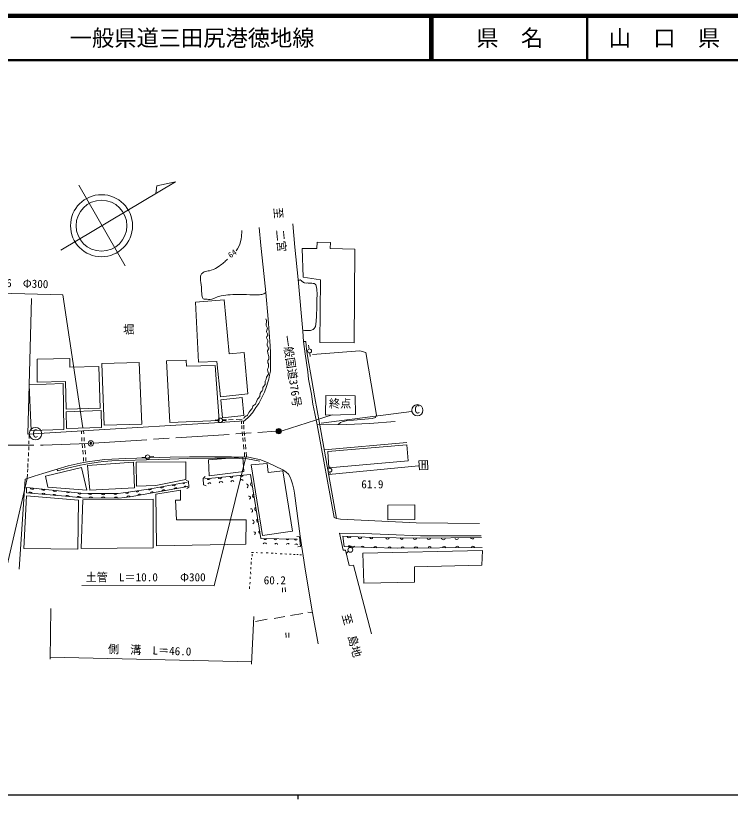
# Model space of a CAD drawing. Units: millimetres on the paper, with parts at other scales. Extents: x 40 to 680, y 20 to 380.
# Drawn here: x 204.6 to 365.2, y 204 to 380 of the extents above; entities that cross this region are included whole.
import ezdxf
from ezdxf.enums import TextEntityAlignment as Align

# ---------------------------------------------------------------- set-up
doc = ezdxf.new("R2010")
doc.units = ezdxf.units.MM
doc.header["$PDMODE"] = 32
doc.header["$PDSIZE"] = 0.5
doc.linetypes.add('CHAIN', pattern=[18.5, 12, -1.5, 3.5, -1.5])
for name, color, linetype, lineweight in [('M-BGD', 7, 'Continuous', 13), ('M-BGD-EXST', 7, 'Continuous', 25), ('M-BMK', 2, 'CHAIN', 13), ('M-BMK-SRVR', 3, 'Continuous', 13), ('M-STR-HTXT', 7, 'Continuous', 13), ('M-TTL', 2, 'Continuous', 140), ('M-TTL-LINE', 7, 'Continuous', 50)]:
    doc.layers.add(name, color=color, linetype=linetype, lineweight=lineweight)
for name, color, linetype in [('M-BGD-HTXT', 7, 'Continuous'), ('M-BGD-RSTR', 6, 'Continuous'), ('M-BMK-HTXT', 7, 'Continuous'), ('M-TTL-TXT', 7, 'Continuous')]:
    doc.layers.add(name, color=color, linetype=linetype)
doc.styles.add('ＭＳ ゴシック', font='')
doc.styles.get('ＭＳ ゴシック').set_extended_font_data('MS Gothic')

msp = doc.modelspace()

# ---------------------------------------------------------------- hatches: boundary and pattern name
at = {"layer": 'M-BMK-SRVR'}
msp.add_hatch(color=256, dxfattribs=at).paths.add_polyline_path([(264.313, 286.69, -1), (263.113, 286.69, -0.41421), (263.713, 287.29, -0.41421)])

# ---------------------------------------------------------------- linework, layer by layer
at = {"layer": 'M-BGD'}
for p, q in [((270.41, 306.03), (270.545, 305.138)), ((270.68, 304.251), (270.803, 303.444)), ((273.255, 288.478), (293.52, 291.137)), ((250.082, 289.176), (249.389, 289.22)), ((251.014, 289.194), (251.969, 289.219)), ((251.102, 289.081), (251.901, 289.029)), ((252.446, 289.245), (253.476, 289.27)), ((254.104, 289.295), (255.486, 289.37)), ((255.315, 288.951), (255.33, 288.301)), ((255.773, 288.979), (255.817, 288.345)), ((264.492, 286.79), (275.685, 290.316)), ((255.389, 287.961), (255.419, 287.178)), ((255.847, 288.05), (255.862, 287.163)), ((207.638, 286.029), (207.594, 285.045)), ((219.363, 286.767), (219.364, 286.08)), ((219.452, 285.297), (219.482, 284.455)), ((219.867, 286.799), (219.925, 286.11)), ((219.955, 285.282), (219.999, 284.455)), ((255.522, 286.513), (255.581, 285.626)), ((255.655, 285.183), (255.729, 284.37)), ((255.921, 286.602), (255.995, 285.685)), ((256.054, 285.242), (256.128, 284.355)), ((207.568, 284.518), (207.543, 283.839)), ((219.541, 283.864), (219.6, 282.977)), ((220.088, 283.923), (220.132, 282.977)), ((255.803, 283.676), (255.832, 282.627)), ((256.231, 283.691), (256.305, 282.641)), ((273.954, 282.455), (292.501, 284.13)), ((207.493, 281.93), (207.468, 281.076)), ((207.543, 283.211), (207.543, 282.408)), ((219.674, 282.386), (219.733, 281.5)), ((220.221, 282.401), (220.309, 281.544)), ((255.98, 281.888), (256.039, 281.046)), ((256.394, 281.932), (256.468, 281.06)), ((207.393, 280.574), (207.418, 279.845)), ((219.807, 280.79), (219.851, 279.919)), ((220.339, 280.805), (220.369, 279.933)), ((239.248, 280.399), (226.225, 279.996)), ((233.753, 280.818), (232.953, 280.776)), ((234.706, 280.912), (235.618, 280.987)), ((256.039, 281.046), (256.061, 280.861)), ((256.468, 281.06), (256.476, 280.848)), ((207.311, 278.192), (207.276, 277.462)), ((207.342, 279.393), (207.317, 278.539)), ((274.941, 276.953), (295.121, 278.871)), ((207.235, 277), (207.195, 276.042)), ((275.212, 277.505), (275.227, 277.033)), ((206.754, 275.899), (205.406, 255.664)), ((280.203, 260.375), (280.741, 260.87)), ((257.622, 259.455), (258.024, 259.43)), ((257.698, 258.601), (257.723, 259.028)), ((258.602, 259.405), (258.954, 259.38)), ((259.682, 259.38), (260.059, 259.355)), ((260.863, 259.355), (261.34, 259.355)), ((262.019, 259.279), (262.471, 259.254)), ((262.898, 259.254), (263.275, 259.204)), ((264.003, 259.154), (264.455, 259.154)), ((265.083, 259.129), (265.51, 259.078)), ((266.113, 259.078), (266.49, 259.028)), ((267.017, 258.978), (267.419, 259.003)), ((267.771, 258.953), (268.098, 258.953)), ((268.474, 258.928), (268.851, 258.878)), ((279.357, 259.721), (278.866, 259.243)), ((257.522, 256.767), (257.547, 257.37)), ((257.572, 257.873), (257.597, 258.199)), ((257.422, 255.712), (257.472, 256.165)), ((257.296, 253.552), (257.271, 253.979)), ((257.422, 254.582), (257.396, 255.084)), ((257.17, 251.266), (257.17, 251.768)), ((257.246, 252.346), (257.271, 252.798)), ((264.529, 251.462), (264.529, 250.519)), ((265.162, 251.561), (265.238, 250.582)), ((262.665, 244.618), (265.061, 245.054)), ((266.368, 245.272), (269.127, 245.707)), ((270.215, 245.998), (271.293, 245.916)), ((258.455, 243.965), (261.141, 244.473)), ((265.336, 241.395), (265.361, 240.314)), ((265.939, 241.369), (265.939, 240.314))]:
    msp.add_line(p, q, dxfattribs=at)
for points in [[(266.851, 333.27), (267.321, 327.975), (268.047, 320.715), (269.117, 309.118), (269.253, 306.788), (269.661, 304.02), (269.912, 302.01), (270.222, 300.001), (270.429, 298.375), (271.033, 294.996), (271.402, 292.779), (271.831, 290.637), (272.319, 288.125), (276.178, 267.293), (276.717, 267.05), (277.595, 266.928)], [(208.113, 316.516), (207.312, 286.008), (220.877, 286.862), (250.473, 288.65), (255.982, 288.992), (257.075, 289.998), (257.828, 290.802), (258.582, 291.982), (259.235, 292.887), (259.863, 294.093), (260.491, 295.449), (260.968, 296.73), (261.27, 297.66), (261.445, 298.363), (261.646, 299.267), (261.822, 300.197), (261.853, 304.243), (261.809, 305.854), (261.296, 311.863), (260.784, 317.799), (260.229, 323.521), (259.716, 328.389), (259.332, 332.404)], [(255.862, 289.552), (255.922, 289.759), (256.069, 289.921), (256.247, 290.04), (256.513, 290.143), (256.69, 290.276), (256.867, 290.586), (257.015, 290.911), (257.178, 291.163), (257.37, 291.355), (257.547, 291.517), (257.71, 291.754), (257.842, 292.064), (257.887, 292.33), (258.049, 292.478), (258.286, 292.625), (258.448, 292.773), (258.567, 292.965), (258.611, 293.128), (258.803, 293.527), (258.951, 293.896), (259.143, 294.133), (259.305, 294.295), (259.453, 294.473), (259.483, 294.635), (259.542, 295.108), (259.76, 295.509), (259.996, 295.731), (260.1, 296.026), (260.129, 296.292), (260.129, 296.499), (260.277, 296.75), (260.395, 296.883), (260.528, 297.016), (260.632, 297.164), (260.676, 297.46), (260.646, 297.726), (260.646, 297.932), (260.892, 298.35), (260.968, 298.802), (261.093, 299.053), (261.369, 299.48), (261.344, 299.932), (261.244, 300.183), (261.194, 300.46), (261.269, 300.736), (261.369, 301.037), (261.437, 301.281), (261.423, 301.798), (261.275, 302.005), (261.26, 302.523), (261.452, 302.818), (261.511, 303.439), (261.231, 304.207), (261.186, 304.695), (261.437, 305.108), (261.364, 305.478), (261.098, 305.995), (261.127, 306.394), (261.245, 306.645), (261.26, 307.074), (260.95, 307.665), (261.038, 307.96), (261.231, 308.182), (261.205, 308.55), (260.962, 309.011), (261.031, 309.332), (261.144, 309.811), (260.884, 310.393), (260.858, 310.88), (260.971, 311.114), (260.988, 311.505), (260.779, 311.94)], [(276.717, 267.05), (272.869, 288.505), (271.787, 294.177), (271.033, 298.548), (270.229, 303.145), (269.953, 305.054), (269.784, 306.798), (269.253, 306.788)], [(271.262, 303.939), (281.934, 304.737), (283.314, 304.374), (285.661, 290.269), (285.46, 289.766), (284.681, 289.54), (280.511, 289.163), (279.155, 289.063), (277.974, 288.812), (277.547, 288.611), (277.096, 288.169)], [(272.319, 288.125), (279.024, 288.186), (284.123, 288.413), (289.851, 288.865)], [(220.73, 279.806), (222.871, 280.114), (224.659, 280.321), (226.195, 280.409)], [(226.225, 279.996), (224.378, 279.848), (223.137, 279.73), (220.789, 279.348)], [(226.195, 280.409), (229.374, 280.562), (239.309, 280.872)], [(239.248, 280.399), (243.311, 280.511), (249.311, 280.624), (253.223, 280.624), (256.668, 280.502), (259.441, 279.911)], [(239.309, 280.872), (243.665, 280.956), (253.093, 280.956)], [(253.093, 280.956), (256.937, 280.834), (257.956, 280.656), (259.035, 280.42), (259.715, 280.213), (261.311, 279.548)], [(206.754, 275.899), (208.749, 276.544), (210.708, 277.197), (213.898, 278.152), (216.385, 278.876), (219.104, 279.496), (220.73, 279.806)], [(220.789, 279.348), (219.134, 279.053), (216.518, 278.477), (213.977, 277.753), (213.898, 278.152)], [(261.311, 279.548), (264.607, 277.98), (265.39, 277.493), (265.892, 276.99), (266.247, 276.385), (266.527, 275.72), (266.823, 274.863), (267.089, 273.651), (267.252, 272.735), (268.557, 263.131)], [(275.196, 278.37), (275.192, 278.471), (275.191, 278.71)], [(247.201, 276.515), (246.699, 276.063), (246.774, 274.606), (247.377, 274.38)], [(247.098, 275.972), (257.347, 276.927), (259.715, 262.568), (267.872, 262.44)], [(227.635, 272.675), (229.843, 272.948), (234.892, 273.752), (243.157, 275.209)], [(242.931, 275.611), (243.433, 275.435), (243.509, 274.103), (243.031, 273.827)], [(207.061, 274.057), (207.036, 272.851), (212.362, 272.373), (216.632, 271.997), (219.571, 271.745), (227.811, 271.67)], [(227.635, 272.675), (220.827, 272.675), (219.22, 272.775), (207.061, 274.057)], [(243.258, 274.254), (230.321, 271.968), (227.811, 271.67)], [(277.595, 266.928), (294.599, 266.089), (308.838, 265.915)], [(267.749, 262.998), (268.38, 262.976), (268.563, 260.751), (267.998, 260.733)], [(268.557, 263.131), (269.729, 255.252), (271.293, 245.916), (272.574, 238.912)], [(309.207, 263.18), (295.542, 263.18), (288.282, 263.507), (282.856, 263.733), (277.354, 263.808), (278.183, 259.99), (278.686, 259.99), (279.515, 256.549), (280.52, 256.599), (284.57, 241.155)], [(309.254, 262.793), (295.413, 262.643), (284.837, 262.768), (278.105, 263.07), (278.432, 260.759), (284.536, 260.533), (290.339, 260.407), (309.405, 260.558)]]:
    msp.add_lwpolyline(points, dxfattribs=at)
for points in [[(268.945, 327.719), (272.276, 327.676), (272.362, 329.128), (275.351, 329.042), (275.266, 327.719), (280.817, 327.591), (280.689, 306.495), (272.917, 306.58), (273.088, 320.672), (269.202, 321.27)], [(244.971, 315.675), (251.419, 316.145), (252.572, 304.017), (255.903, 304.359), (256.757, 295.092), (250.65, 294.366), (249.796, 302.352), (245.697, 302.181)], [(209.411, 302.837), (216.796, 303.012), (216.796, 301.078), (223.277, 301.229), (223.579, 291.859), (215.942, 291.633), (215.766, 297.838), (209.386, 297.712)], [(223.918, 301.897), (232.308, 302.123), (232.936, 288.257), (224.496, 288.056)], [(238.513, 302.49), (242.909, 302.64), (243.009, 301.259), (249.39, 301.46), (250.294, 289.075), (239.216, 288.623)], [(207.602, 297.077), (215.236, 297.374), (215.387, 287.074), (208.052, 286.798)], [(250.674, 293.753), (255.457, 294.266), (255.841, 290.166), (251.101, 289.696)], [(274.324, 294.686), (280.9, 294.601), (280.943, 290.416), (274.196, 290.288)], [(215.959, 291.058), (223.775, 291.295), (223.849, 287.541), (216.018, 287.305)], [(274.766, 282.12), (292.476, 283.602), (292.777, 280.035), (274.992, 278.453)], [(247.907, 280.246), (255.652, 280.875), (255.857, 277.631), (248.055, 276.67)], [(295.165, 280.035), (297.139, 280.087), (297.199, 278.044), (295.339, 278.018)], [(211.332, 276.543), (219.42, 278.553), (220.601, 273.454), (211.834, 274.082)], [(220.752, 278.98), (231.101, 279.734), (231.277, 273.956), (221.254, 273.403)], [(231.702, 279.755), (242.805, 279.831), (242.805, 275.837), (236.073, 274.48), (231.752, 274.355)], [(257.478, 279.13), (261.106, 279.409), (261.342, 277.385), (264.608, 277.74), (266.773, 264.209), (260.066, 263.229)], [(236.125, 272.507), (241.651, 273.462), (241.626, 271.151), (240.496, 271.176), (240.697, 266.755), (256.397, 266.755), (256.347, 261.279), (236.225, 260.927)], [(207.056, 272.197), (218.714, 271.214), (218.544, 260.197), (206.458, 260.367)], [(219.654, 271.3), (235.497, 271.385), (235.497, 260.453), (219.312, 260.367)], [(288.24, 270.085), (294.294, 270.135), (294.268, 266.819), (288.24, 266.794)], [(282.579, 259.287), (309.483, 259.915), (309.333, 256.624), (294.235, 256.247), (294.235, 252.755), (282.856, 252.529)]]:
    msp.add_lwpolyline(points, close=True, dxfattribs=at)
for centre, radius in [((270.628, 304.697), 0.449), ((294.852, 291.389), 1.27), ((250.591, 289.123), 0.512), ((209.051, 286.118), 1.416), ((234.229, 280.869), 0.479), ((275.212, 277.938), 0.433), ((279.795, 260.028), 0.535)]:
    msp.add_circle(centre, radius, dxfattribs=at)
for centre, radius, start, end in [((250.488, 276.407), 0.405, 202.35754, 348.2845), ((253.082, 276.559), 0.332, 190.38329, 0.25875), ((255.341, 276.866), 0.352, 206.17902, 344.46302), ((240.1, 274.895), 0.466, 218.46434, 341.53175), ((242.348, 275.156), 0.288, 207.8974, 352.09869), ((247.952, 276.204), 0.396, 207.83129, 342.81075), ((248.136, 274.711), 0.38, 30.65266, 160.01537), ((250.775, 274.922), 0.461, 30.68991, 159.97813), ((253.297, 275.263), 0.346, 25.27772, 168.40782), ((255.394, 275.396), 0.403, 30.88389, 160.00263), ((256.319, 274.348), 0.507, 309.19101, 77.07704), ((257.825, 274.765), 0.462, 114.36907, 264.36176), ((207.901, 272.555), 0.455, 23.37616, 146.38121), ((208.292, 274.043), 0.421, 189.92817, 338.04149), ((210.799, 273.808), 0.395, 195.5001, 332.46956), ((213.467, 273.649), 0.495, 206.46908, 321.50058), ((216.385, 273.262), 0.422, 200.24187, 327.72779), ((218.975, 272.968), 0.41, 197.84023, 330.86994), ((229.566, 273.118), 0.42, 216.00285, 338.71284), ((231.976, 273.355), 0.314, 201.37675, 356.71485), ((234.712, 273.884), 0.382, 213.61381, 345.00253), ((235.211, 272.736), 0.332, 26.55917, 173.48218), ((237.444, 274.302), 0.36, 205.8778, 354.11829), ((237.802, 273.15), 0.354, 32.90085, 167.14049), ((240.58, 273.647), 0.35, 32.18039, 167.86096), ((242.662, 274.043), 0.313, 29.44357, 170.59778), ((210.84, 272.354), 0.402, 17.58059, 152.17678), ((213.272, 272.047), 0.449, 28.16261, 141.75248), ((216.225, 271.815), 0.446, 24.08428, 145.83082), ((218.726, 271.596), 0.449, 24.61104, 145.61855), ((221.338, 272.857), 0.423, 205.44349, 334.55651), ((221.492, 271.535), 0.405, 27.90596, 151.04598), ((224.276, 272.799), 0.394, 198.31896, 341.68104), ((224.265, 271.507), 0.407, 28.28265, 150.66928), ((226.997, 272.823), 0.382, 202.80099, 337.19901), ((227.139, 271.507), 0.386, 25.38124, 153.5707), ((229.981, 271.728), 0.416, 35.25308, 158.29135), ((232.33, 272.242), 0.324, 24.26815, 175.7732), ((256.999, 271.755), 0.351, 283.65929, 105.58246), ((258.253, 272.163), 0.449, 114.73091, 263.99992), ((258.737, 269.196), 0.444, 114.14747, 264.58336), ((257.422, 268.849), 0.417, 290.7582, 102.25052), ((257.692, 266.289), 0.49, 297.87694, 78.38327), ((259.195, 266.629), 0.429, 119.55494, 259.17589), ((258.162, 263.755), 0.303, 287.05423, 96.21304), ((259.505, 264.016), 0.307, 104.74512, 273.98571), ((260.639, 262.635), 0.311, 194.17553, 344.02475), ((262.998, 262.563), 0.299, 187.99846, 350.20182), ((265.677, 262.554), 0.285, 195.26779, 342.93249), ((267.568, 262.547), 0.321, 197.54821, 340.65207), ((279.484, 263.105), 0.405, 191.32733, 343.54513), ((281.96, 262.886), 0.361, 175.6009, 359.27156), ((284.513, 262.842), 0.333, 187.59582, 347.27664), ((288.152, 262.801), 0.384, 190.1747, 348.46442), ((291.358, 262.725), 0.335, 185.17165, 353.46746), ((294.313, 262.68), 0.348, 183.22254, 355.41658), ((297.407, 262.756), 0.395, 194.06307, 347.1847), ((300.701, 262.737), 0.438, 185.49208, 355.75569), ((303.686, 262.755), 0.407, 183.7377, 357.51007), ((307.344, 263.091), 0.636, 210.63105, 254.19832), ((307.271, 262.818), 0.354, 253.57272, 353.07037), ((260.571, 261.155), 0.42, 30.04578, 144.29997), ((263.141, 261.21), 0.315, 4.62202, 159.11778), ((265.753, 261.169), 0.303, 21.15974, 170.76924), ((267.598, 261.078), 0.305, 18.43241, 154.52468), ((279.649, 260.55), 0.412, 21.29671, 154.4611), ((282.576, 260.516), 0.359, 12.31224, 163.44557), ((285.407, 260.373), 0.382, 20.35814, 157.16191), ((288.622, 260.365), 0.342, 12.09285, 165.4272), ((291.587, 260.383), 0.342, 6.1978, 174.70804), ((294.529, 260.212), 0.499, 27.72855, 153.1773), ((297.616, 260.471), 0.31, 359.34187, 181.56397), ((300.858, 260.412), 0.392, 11.98004, 168.9258), ((303.851, 260.409), 0.434, 14.46389, 166.44195), ((307.35, 260.528), 0.318, 2.88474, 178.02111)]:
    msp.add_arc(centre, radius, start, end, dxfattribs=at)
for points, knots in [([(255.377, 331.737), (255.394, 330.9), (255.38, 330.593), (255.25, 329.876), (255.083, 328.948), (254.952, 328.39), (254.43, 327.605), (254.336, 327.463), (254.244, 327.337), (254.152, 327.221)], [0, 0, 0, 0, 1, 1, 1, 2, 2, 2, 3, 3, 3, 3]), ([(252.184, 325.312), (251.598, 324.743), (251.149, 324.314), (250.361, 323.788), (249.678, 323.331), (249.28, 323.065), (248.5, 322.81), (248.022, 322.654), (247.714, 322.719), (247.238, 322.557), (246.85, 322.425), (246.603, 322.316), (246.355, 321.99), (246.224, 321.818), (246.161, 321.698), (246.134, 321.485), (246.04, 320.737), (246.237, 320.313), (246.292, 319.561), (246.347, 318.797), (246.308, 318.362), (246.418, 317.605), (246.486, 317.137), (246.377, 316.743), (246.737, 316.436), (246.874, 316.32), (247.006, 316.345), (247.185, 316.334), (247.776, 316.297), (248.13, 316.193), (248.7, 316.352), (249.007, 316.438), (249.157, 316.551), (249.457, 316.661), (249.975, 316.85), (250.261, 316.983), (250.803, 317.091), (251.57, 317.243), (252.012, 317.274), (252.793, 317.324), (253.643, 317.379), (254.12, 317.383), (254.971, 317.39), (256.147, 317.399), (256.805, 317.334), (257.981, 317.324), (258.539, 317.32), (258.854, 317.294), (259.411, 317.334), (259.794, 317.361), (260.03, 317.366), (260.373, 317.539), (260.543, 317.625), (260.617, 317.665), (260.784, 317.799)], [0, 0, 0, 0, 1, 1, 1, 2, 2, 2, 3, 3, 3, 4, 4, 4, 5, 5, 5, 6, 6, 6, 7, 7, 7, 8, 8, 8, 9, 9, 9, 10, 10, 10, 11, 11, 11, 12, 12, 12, 13, 13, 13, 14, 14, 14, 15, 15, 15, 16, 16, 16, 17, 17, 17, 18, 18, 18, 18]), ([(268.07, 320.462), (268.218, 320.575), (268.34, 320.658), (268.534, 320.644), (268.756, 320.627), (268.806, 320.427), (268.992, 320.307), (269.222, 320.16), (269.333, 320.017), (269.6, 319.962), (269.779, 319.925), (269.885, 319.966), (270.067, 319.962), (270.382, 319.954), (270.557, 319.936), (270.871, 319.915), (271.105, 319.899), (271.241, 319.92), (271.469, 319.868), (271.639, 319.83), (271.767, 319.843), (271.89, 319.719), (272.013, 319.594), (272.034, 319.483), (272.086, 319.317), (272.268, 318.735), (272.266, 318.381), (272.32, 317.775), (272.372, 317.181), (272.279, 316.846), (272.264, 316.251), (272.244, 315.466), (272.27, 315.026), (272.245, 314.242), (272.203, 312.903), (272.204, 312.148), (272.03, 310.821), (271.986, 310.481), (272.033, 310.252), (271.853, 309.961), (271.726, 309.757), (271.615, 309.661), (271.413, 309.531), (271.154, 309.363), (270.972, 309.312), (270.666, 309.269), (270.343, 309.224), (270.158, 309.326), (269.834, 309.306), (269.548, 309.289), (269.439, 309.27), (269.11, 309.202)], [0, 0, 0, 0, 1, 1, 1, 2, 2, 2, 3, 3, 3, 4, 4, 4, 5, 5, 5, 6, 6, 6, 7, 7, 7, 8, 8, 8, 9, 9, 9, 10, 10, 10, 11, 11, 11, 12, 12, 12, 13, 13, 13, 14, 14, 14, 15, 15, 15, 16, 16, 16, 17, 17, 17, 17])]:
    msp.add_open_spline(points, degree=3, knots=knots, dxfattribs=at)
at = {"layer": 'M-BGD-EXST'}
for p, q in [((40, 205), (579, 205)), ((268, 205), (268, 204))]:
    msp.add_line(p, q, dxfattribs=at)
at = {"layer": 'M-BGD-RSTR'}
msp.add_point((263.713, 286.69), dxfattribs=at)
at = {"layer": 'M-BMK'}
msp.add_line((222.099, 283.989), (263.11, 286.65), dxfattribs=at)
msp.add_lwpolyline([(122.257, 285.013), (173.379, 283.953), (190.264, 283.613), (196.67, 283.57), (210.8, 283.518), (220.878, 283.925)], dxfattribs=at)
at = {"layer": 'M-BMK-SRVR'}
msp.add_line((218.815, 341.915), (229.197, 323.838), dxfattribs=at)
msp.add_lwpolyline([(214.75, 327.322), (240.522, 342.713), (236.311, 341.769), (236.066, 340.052)], dxfattribs=at)
for centre, radius in [((223.883, 332.825), 6.968), ((223.883, 332.825), 5.717), ((263.713, 286.69), 0.6), ((221.48, 283.95), 0.6)]:
    msp.add_circle(centre, radius, dxfattribs=at)
for p in [(263.713, 286.69), (221.48, 283.95)]:
    msp.add_point(p, dxfattribs=at)
at = {"layer": 'M-STR-HTXT'}
for p, q in [((212.478, 246.822), (212.332, 235.496)), ((258.142, 245.079), (257.561, 234.335)), ((212.338, 235.941), (257.592, 234.914))]:
    msp.add_line(p, q, dxfattribs=at)
for points in [[(177.955, 318.261), (215.198, 317.317), (219.707, 287.416)], [(219.436, 251.996), (249.202, 251.923), (256.325, 280.853)], [(167.009, 246.623), (200.114, 245.897), (207.195, 276.042)]]:
    msp.add_lwpolyline(points, dxfattribs=at)
at = {"layer": 'M-TTL'}
msp.add_line((680, 380), (40, 380), dxfattribs=at)
at = {"layer": 'M-TTL-LINE'}
for p, q in [((297.75, 380), (297.75, 370)), ((298.25, 380), (298.25, 370)), ((333, 380), (333, 370)), ((40, 370), (680, 370))]:
    msp.add_line(p, q, dxfattribs=at)

# ---------------------------------------------------------------- texts
at = {"layer": 'M-BGD', "style": 'ＭＳ ゴシック'}
msp.add_text('64', height=1.32, rotation=35.238, dxfattribs=at).set_placement((253.1, 325.152), align=Align.BOTTOM_LEFT)
for s, p in [('C', (294.806, 290.119)), ('C', (208.984, 284.703)), ('H', (296.28, 277.74)), ('61.9', (284.746, 273.305)), ('60.2', (262.823, 251.737))]:
    msp.add_text(s, height=1.833, dxfattribs=at).set_placement(p, align=Align.BOTTOM_CENTER)
at = {"layer": 'M-BGD-HTXT', "style": 'ＭＳ ゴシック'}
msp.add_text('堀', height=1.833, dxfattribs=at).set_placement((230.009, 308.042), align=Align.BOTTOM_CENTER)
msp.add_text('一般国道376号', height=1.833, rotation=278.531, dxfattribs=at).set_placement((265.212, 299.943), align=Align.BOTTOM_CENTER)
at = {"layer": 'M-BMK-HTXT', "style": 'ＭＳ ゴシック'}
for s, rotation, p in [('至\u3000二宮', 275.436, (262.508, 331.79)), ('至\u3000島地', 285.313, (278.685, 240.415))]:
    msp.add_text(s, height=1.833, rotation=rotation, dxfattribs=at).set_placement(p, align=Align.BOTTOM_CENTER)
at = {"layer": 'M-STR-HTXT', "style": 'ＭＳ ゴシック'}
for s, rotation, p in [('ヒューム管\u3000L=7.6\u3000Φ300', 358.404, (197.164, 318.653)), ('側\u3000溝\u3000L＝46.0', 358.279, (234.656, 236.009))]:
    msp.add_text(s, height=1.833, rotation=rotation, dxfattribs=at).set_placement(p, align=Align.BOTTOM_CENTER)
for s, p in [('終点', (277.505, 291.415)), ('土管\u3000L＝10.0\u3000\u3000Φ300', (233.795, 252.409))]:
    msp.add_text(s, height=1.833, dxfattribs=at).set_placement(p, align=Align.BOTTOM_CENTER)
at = {"layer": 'M-TTL-TXT', "style": 'ＭＳ ゴシック'}
msp.add_text('一般県道三田尻港徳地線', height=3.666, dxfattribs=at).set_placement((216.734, 375), align=Align.MIDDLE_LEFT)
for s, p in [('県\u3000名', (315.625, 375)), ('山\u3000口\u3000県', (350.375, 375))]:
    msp.add_text(s, height=3.666, dxfattribs=at).set_placement(p, align=Align.MIDDLE_CENTER)

doc.saveas('drawing.dxf')
